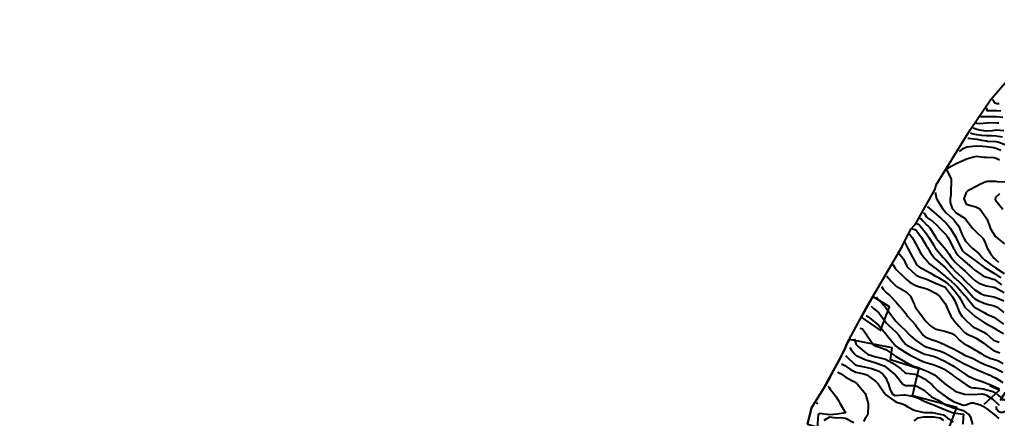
# Model space of a CAD drawing. Header units: metres. Extents: x 318500 to 325275, y 7408834 to 7428799.
# Drawn here: x 323216.5 to 323416.3, y 7420008.3 to 7420090 of the extents above; entities that cross this region are included whole.
import ezdxf
from ezdxf.enums import TextEntityAlignment as Align

# ---------------------------------------------------------------- set-up
doc = ezdxf.new("R2010")
doc.units = ezdxf.units.M
doc.header["$MEASUREMENT"] = 0
for name, color, linetype in [('Area', 45, 'Continuous'), ('Cotas', 45, 'Continuous'), ('Curvas de Nivel 1m', 11, 'Continuous'), ('Curvas de Nivel 5m', 15, 'Continuous'), ('Edificações', 30, 'Continuous'), ('Vias Primárias', 230, 'Continuous')]:
    doc.layers.add(name, color=color, linetype=linetype)
doc.styles.add('Style-STANDARD', font='STANDARD.shx')

msp = doc.modelspace()

# ---------------------------------------------------------------- linework, layer by layer
at = {"layer": 'Area'}
msp.add_lwpolyline([(323377.33, 7420007.4), (323378.11, 7420010.75), (323380.66, 7420014.74), (323383.82, 7420020.58), (323384.84, 7420022.58), (323385.37, 7420023.75), (323389.42, 7420031.34), (323396.66, 7420043.69), (323397.47, 7420045.37), (323397.83, 7420045.97), (323398.47, 7420047.25), (323399.12, 7420047.96), (323399.79, 7420048.94), (323403.39, 7420055.38), (323403.58, 7420056.22), (323410.55, 7420067.47), (323414.7, 7420073.57), (323420.14, 7420079.96)], dxfattribs=at)
at = {"layer": 'Curvas de Nivel 1m', "flags": 128}
for points, elevation in [([(323416.46, 7420072.77), (323415.96, 7420072.79), (323415.58, 7420072.91), (323415.31, 7420073.31), (323415.25, 7420073.67)], 748), ([(323416.76, 7420071.27), (323415.94, 7420071.35), (323414.01, 7420071.38), (323413.99, 7420071.39), (323413.93, 7420071.96)], 747), ([(323417.19, 7420070), (323415.92, 7420070.13), (323415.05, 7420070.16), (323413.92, 7420070.14), (323412.73, 7420070.14), (323412.61, 7420070.25)], 746), ([(323417.15, 7420065.99), (323415.87, 7420066.17), (323414.8, 7420066.22), (323413.87, 7420066.23), (323412.88, 7420066.34), (323411.87, 7420066.47), (323411.12, 7420066.59), (323410.58, 7420066.77)], 743), ([(323417.43, 7420067.26), (323415.88, 7420067.38), (323415.78, 7420067.38), (323415.01, 7420067.29), (323413.88, 7420067.2), (323413.77, 7420067.21), (323412.86, 7420067.33), (323411.88, 7420067.53), (323411.12, 7420067.81)], 744), ([(323417.85, 7420064.37), (323416.2, 7420064.93), (323415.86, 7420065.01), (323414.06, 7420065.11), (323413.86, 7420065.13), (323412.88, 7420065.32), (323412.01, 7420065.49), (323411.86, 7420065.51), (323410.19, 7420065.68), (323410.05, 7420065.72)], 742), ([(323416.76, 7420063.27), (323415.84, 7420063.68), (323415.34, 7420063.79), (323413.84, 7420063.98), (323413.1, 7420064.06), (323411.84, 7420064.11), (323411.09, 7420064.1), (323409.84, 7420063.93), (323408.92, 7420063.54), (323408.27, 7420063.05)], 741), ([(323417.74, 7420056.8), (323416.13, 7420056.89), (323415.74, 7420056.9), (323414.1, 7420056.95), (323413.74, 7420056.89), (323412.65, 7420056.41), (323411.73, 7420055.91), (323411.37, 7420055.7), (323410.74, 7420055.35), (323410.07, 7420055), (323409.71, 7420054.66), (323409.26, 7420053.37), (323409.68, 7420052.29), (323411.15, 7420051.88), (323411.68, 7420051.76), (323412.48, 7420051.33), (323413.65, 7420049.74), (323413.91, 7420049.31), (323414.44, 7420048.11), (323414.69, 7420047.29), (323415.6, 7420045.77), (323416.17, 7420045.27), (323417.57, 7420044.2)], 739), ([(323403.36, 7420054.74), (323403.66, 7420053.4), (323403.7, 7420053.32), (323404.89, 7420051.43), (323405.66, 7420050.56), (323406.92, 7420049.4), (323407.27, 7420049.03), (323407.63, 7420048.57), (323408.12, 7420047.88), (323408.36, 7420047.38), (323408.92, 7420046.05), (323409.23, 7420045.37), (323409.58, 7420044.74), (323410.93, 7420043.35), (323411.56, 7420042.87), (323412.35, 7420042.13), (323413.02, 7420041.32), (323413.53, 7420040.84), (323415.07, 7420039.73), (323415.51, 7420039.42), (323415.71, 7420039.28), (323417.49, 7420038.14)], 741), ([(323416.55, 7420054.43), (323415.7, 7420053.68), (323415.61, 7420053.28), (323415.7, 7420053.11), (323417.19, 7420051.26)], 738), ([(323401.86, 7420051.85), (323401.91, 7420051.71), (323402.13, 7420051.46), (323403.65, 7420050.22), (323404.54, 7420049.43), (323405.63, 7420048.39), (323406.1, 7420047.89), (323406.44, 7420047.41), (323407.59, 7420045.55), (323407.68, 7420045.39), (323407.75, 7420045.22), (323408.59, 7420043.37), (323408.97, 7420042.78), (323409.55, 7420042.26), (323410.82, 7420041.35), (323411.53, 7420040.82), (323413.39, 7420039.43), (323413.51, 7420039.34), (323413.56, 7420039.31), (323415.49, 7420038.16), (323416.79, 7420037.27)], 742), ([(323400.28, 7420049.44), (323400.55, 7420049.29), (323400.96, 7420048.81), (323401.63, 7420048.1), (323401.96, 7420047.81), (323402.27, 7420047.46), (323403.43, 7420045.61), (323403.53, 7420045.44), (323403.59, 7420045.37), (323405.24, 7420043.42), (323405.56, 7420043.02), (323406.22, 7420042.08), (323406.68, 7420041.4), (323407.53, 7420040.4), (323408.63, 7420039.37), (323409.5, 7420038.59), (323410.78, 7420037.35), (323411.47, 7420036.73), (323412.33, 7420036.19), (323413.46, 7420035.75), (323413.82, 7420035.66), (323415.46, 7420035.34), (323415.6, 7420035.28), (323417.44, 7420034.25)], 744), ([(323401.02, 7420050.52), (323401.14, 7420050.44), (323401.64, 7420049.71), (323401.89, 7420049.47), (323402.93, 7420048.75), (323403.63, 7420048.11), (323404.3, 7420047.43), (323405.6, 7420046.06), (323406.06, 7420045.41), (323406.58, 7420044.4), (323407.07, 7420043.4), (323407.25, 7420043.08), (323407.55, 7420042.56), (323408.02, 7420041.86), (323408.5, 7420041.38), (323409.53, 7420040.52), (323410.88, 7420039.35), (323411.5, 7420038.84), (323412.98, 7420037.83), (323413.48, 7420037.55), (323414.17, 7420037.3), (323415.21, 7420037.02), (323415.48, 7420036.89), (323416.92, 7420035.81)], 743), ([(323398.78, 7420047.26), (323399.22, 7420047.11), (323399.61, 7420046.8), (323400.59, 7420045.49), (323401.57, 7420043.89), (323401.79, 7420043.47), (323402.44, 7420042.35), (323403.1, 7420041.45), (323403.31, 7420041.21), (323403.53, 7420041), (323405.38, 7420039.42), (323405.51, 7420039.3), (323407.21, 7420037.39), (323407.35, 7420037.26), (323407.48, 7420037.16), (323408.41, 7420036.32), (323409.4, 7420035.36), (323409.46, 7420035.29), (323411.12, 7420033.34), (323411.43, 7420033.06), (323412.1, 7420032.65), (323413.41, 7420032.07), (323414, 7420031.89), (323415.41, 7420031.56), (323416.03, 7420031.27), (323417.39, 7420030.16)], 746), ([(323398.04, 7420046.17), (323398.19, 7420046.11), (323398.72, 7420045.51), (323399.57, 7420043.94), (323399.78, 7420043.5), (323400.42, 7420042.36), (323401.09, 7420041.48), (323401.3, 7420041.24), (323401.53, 7420040.94), (323402.2, 7420040.14), (323403.09, 7420039.45), (323403.36, 7420039.29), (323403.51, 7420039.19), (323404.77, 7420038.14), (323405.48, 7420037.54), (323405.64, 7420037.42), (323406.67, 7420036.6), (323407.46, 7420035.86), (323407.7, 7420035.62), (323407.94, 7420035.38), (323409.43, 7420033.68), (323409.7, 7420033.36), (323411.1, 7420031.65), (323411.35, 7420031.34), (323411.4, 7420031.3), (323412.65, 7420030.58), (323413.39, 7420030.15), (323413.96, 7420029.87), (323415.23, 7420029.28), (323415.38, 7420029.2), (323415.59, 7420029.07), (323417.36, 7420027.77)], 747), ([(323397.11, 7420044.6), (323397.56, 7420043.77), (323397.69, 7420043.52), (323397.83, 7420043.24), (323398.78, 7420041.51), (323399.52, 7420040.12), (323399.77, 7420039.75), (323400.11, 7420039.49), (323401.5, 7420038.75), (323402.33, 7420038.3), (323403.48, 7420037.61), (323403.76, 7420037.44), (323405.47, 7420036.41), (323406.04, 7420035.99), (323406.63, 7420035.4), (323407.45, 7420034.47), (323408.26, 7420033.38), (323409.38, 7420031.38), (323409.39, 7420031.36), (323409.66, 7420031.1), (323411.38, 7420029.48), (323411.46, 7420029.42), (323411.58, 7420029.34), (323413.36, 7420028.11), (323414.88, 7420027.29), (323415.19, 7420027.12), (323415.35, 7420027.02), (323415.89, 7420026.73), (323417.34, 7420025.87)], 748), ([(323395.92, 7420042.29), (323396.08, 7420042.07), (323396.58, 7420041.53), (323396.98, 7420040.97), (323397.51, 7420039.76), (323397.68, 7420039.52), (323399.49, 7420037.83), (323400.18, 7420037.48), (323401.48, 7420037.07), (323402.58, 7420036.57), (323403.47, 7420036.19), (323405.29, 7420035.42), (323405.46, 7420035.3), (323406.91, 7420033.4), (323407.42, 7420032.57), (323407.9, 7420031.38), (323408.3, 7420030.29), (323408.9, 7420029.37), (323409.37, 7420028.87), (323411.02, 7420027.33), (323411.21, 7420027.2), (323411.35, 7420027.13), (323411.71, 7420026.96), (323413.34, 7420026.16), (323413.87, 7420025.84), (323414.46, 7420025.29), (323415.32, 7420024.54), (323416.43, 7420024.15)], 749), ([(323393.5, 7420037.62), (323393.51, 7420037.6), (323393.54, 7420037.57), (323394.43, 7420036.6), (323395.4, 7420035.55), (323395.46, 7420035.51), (323395.54, 7420035.47), (323397.44, 7420034.42), (323398.38, 7420033.51), (323399.15, 7420031.74), (323399.23, 7420031.49), (323399.28, 7420031.37), (323399.4, 7420031.2), (323400.63, 7420029.48), (323401.37, 7420028.55), (323402.46, 7420027.45), (323403.34, 7420026.88), (323404.12, 7420026.64), (323405.33, 7420026.39), (323406.86, 7420025.86), (323407.32, 7420025.61), (323407.56, 7420025.39), (323408.41, 7420024.47), (323409.3, 7420023.78), (323409.57, 7420023.62), (323410.1, 7420023.35), (323411.29, 7420022.7), (323412.88, 7420021.71), (323413.27, 7420021.47), (323413.58, 7420021.31), (323414.77, 7420020.79), (323415.26, 7420020.63), (323416.28, 7420020.29), (323417.26, 7420019.76)], 751), ([(323392.4, 7420035.48), (323392.79, 7420034.92), (323393.44, 7420034.2), (323394.17, 7420033.56), (323395.41, 7420032.29), (323396.04, 7420031.54), (323396.68, 7420030.81), (323397.38, 7420029.95), (323397.55, 7420029.69), (323397.68, 7420029.52), (323399.35, 7420027.64), (323399.47, 7420027.49), (323399.86, 7420026.97), (323401.02, 7420025.47), (323401.32, 7420025.24), (323402.55, 7420024.69), (323403.31, 7420024.44), (323404.09, 7420024.21), (323405.3, 7420023.65), (323405.81, 7420023.4), (323407.29, 7420022.72), (323408.77, 7420021.87), (323409.27, 7420021.57), (323409.74, 7420021.35), (323410.84, 7420020.91), (323411.26, 7420020.72), (323412.5, 7420020.07), (323413.25, 7420019.67), (323413.51, 7420019.56), (323414.29, 7420019.29), (323415.24, 7420018.95), (323415.81, 7420018.7), (323417.23, 7420017.97)], 752), ([(323391.31, 7420033.37), (323391.42, 7420033.22), (323392.93, 7420031.58), (323393.16, 7420031.33), (323393.39, 7420031.04), (323394.46, 7420029.56), (323395.36, 7420028.43), (323396.25, 7420027.54), (323397.34, 7420026.53), (323398.29, 7420025.51), (323398.8, 7420024.99), (323399.31, 7420024.59), (323400.94, 7420023.47), (323401.3, 7420023.29), (323401.57, 7420023.19), (323403.29, 7420022.66), (323404.45, 7420022.26), (323405.28, 7420021.92), (323406.28, 7420021.4), (323407.26, 7420020.86), (323408.22, 7420020.33), (323409.25, 7420019.75), (323409.51, 7420019.62), (323410.12, 7420019.35), (323411.24, 7420018.82), (323412.13, 7420018.43), (323413.23, 7420017.94), (323414.75, 7420017.29), (323415.22, 7420017.07), (323415.67, 7420016.82), (323417.2, 7420015.9)], 753), ([(323390.33, 7420031.46), (323390.76, 7420030.97), (323391.39, 7420030.5), (323391.89, 7420030.09), (323392.29, 7420029.59), (323393.36, 7420028.09), (323393.83, 7420027.57), (323395.33, 7420026.2), (323395.97, 7420025.54), (323396.54, 7420024.76), (323397.3, 7420023.73), (323397.4, 7420023.62), (323397.57, 7420023.52), (323399.29, 7420022.66), (323400.91, 7420021.83), (323401.27, 7420021.69), (323402.17, 7420021.46), (323403.27, 7420021.2), (323403.61, 7420021.09), (323405.25, 7420020.34), (323406.91, 7420019.39), (323407.25, 7420019.16), (323408, 7420018.62), (323409.23, 7420017.77), (323409.91, 7420017.35), (323411.21, 7420016.69), (323412.17, 7420016.35), (323413.2, 7420016.01), (323415.01, 7420015.28), (323415.14, 7420015.23), (323415.19, 7420015.22), (323416.52, 7420014.6)], 754), ([(323388.01, 7420026.98), (323388.52, 7420026.82), (323389.32, 7420025.74), (323389.39, 7420025.63), (323390.18, 7420024.49), (323390.82, 7420023.61), (323391.3, 7420023.34), (323391.63, 7420023.26), (323393.29, 7420022.64), (323394.87, 7420021.55), (323395.27, 7420021.26), (323395.97, 7420020.83), (323397.25, 7420020.12), (323398.42, 7420019.5), (323398.99, 7420019.24), (323399.24, 7420019.16), (323399.73, 7420018.99), (323401.23, 7420018.42), (323401.91, 7420018.15), (323403.22, 7420017.46), (323403.25, 7420017.44), (323405.2, 7420015.76), (323405.62, 7420015.41), (323407.18, 7420014.29), (323407.79, 7420013.99), (323409.17, 7420013.58), (323409.35, 7420013.54), (323411.17, 7420013.46), (323412.93, 7420013.56), (323413.17, 7420013.54), (323413.36, 7420013.49), (323413.84, 7420013.3), (323415.16, 7420012.46), (323416.48, 7420011.26)], 756), ([(323386.88, 7420024.8), (323387.28, 7420023.63), (323387.3, 7420023.61), (323387.68, 7420023.26), (323389.27, 7420021.86), (323389.71, 7420021.62), (323391.26, 7420021.11), (323391.87, 7420020.98), (323393.26, 7420020.63), (323395.19, 7420019.55), (323395.24, 7420019.51), (323396.36, 7420018.66), (323397.22, 7420017.91), (323397.49, 7420017.79), (323399.22, 7420017.58), (323399.57, 7420017.49), (323401.21, 7420016.61), (323402.73, 7420015.45), (323403.18, 7420014.97), (323403.93, 7420014.18), (323404.93, 7420013.41), (323405.08, 7420013.32), (323405.17, 7420013.27), (323405.67, 7420012.9), (323407.15, 7420011.99), (323408.76, 7420011.37), (323409.14, 7420011.25), (323409.27, 7420011.23), (323409.65, 7420011.35), (323410.74, 7420011.74), (323411.15, 7420011.73), (323412.65, 7420011.31), (323413.14, 7420011.09), (323413.91, 7420010.52), (323415.12, 7420009.62), (323415.51, 7420009.27), (323416.4, 7420008.56)], 757), ([(323385.97, 7420023.04), (323386.2, 7420022.58), (323386.99, 7420021.65), (323387.27, 7420021.43), (323387.72, 7420021.19), (323389.25, 7420020.5), (323390.83, 7420020.02), (323391.24, 7420019.91), (323392.22, 7420019.59), (323392.95, 7420019.28), (323393.24, 7420019.1), (323395.15, 7420017.55), (323395.22, 7420017.49), (323396.77, 7420015.53), (323397.19, 7420015.34), (323397.4, 7420015.31), (323399.19, 7420015.26), (323399.48, 7420015.2), (323401.17, 7420014.31), (323402.07, 7420013.46), (323402.66, 7420012.95), (323403.15, 7420012.71), (323404.01, 7420012.29), (323405.14, 7420011.53), (323405.36, 7420011.41), (323407.13, 7420010.71), (323407.99, 7420010.51), (323409.12, 7420010.18), (323410.28, 7420009.34), (323410.58, 7420008.81), (323411, 7420007.33)], 758), ([(323385.08, 7420021.31), (323385.26, 7420021.18), (323386.93, 7420019.65), (323387.1, 7420019.51), (323387.24, 7420019.44), (323387.5, 7420019.38), (323389.23, 7420018.99), (323390.36, 7420018.74), (323391.23, 7420018.5), (323391.85, 7420018.21), (323392.68, 7420017.58), (323393.21, 7420016.89), (323393.84, 7420015.56), (323394.14, 7420014.59), (323394.62, 7420013.56), (323395.16, 7420013.24), (323397.02, 7420013.38), (323397.16, 7420013.39), (323398.75, 7420013.09), (323399.15, 7420012.98), (323399.97, 7420012.67), (323401.15, 7420012.11), (323401.58, 7420011.9), (323402.7, 7420011.45), (323403.14, 7420011.3), (323403.37, 7420011.21), (323405.13, 7420010.43), (323406.7, 7420009.81), (323407.11, 7420009.7), (323409.06, 7420009.42), (323409.11, 7420009.4), (323409.14, 7420009.36), (323409.1, 7420008.8), (323409, 7420007.36)], 759), ([(323383.41, 7420018.08), (323383.54, 7420018.02), (323384.08, 7420017.7), (323385.21, 7420016.92), (323386.76, 7420016.09), (323387.19, 7420015.85), (323387.43, 7420015.65), (323388.91, 7420013.89), (323389.09, 7420013.63), (323389.16, 7420013.44), (323389.59, 7420012.07), (323389.72, 7420011.62), (323389.71, 7420011.04), (323389.61, 7420009.62), (323389.54, 7420009.19), (323389.09, 7420008.56), (323388.77, 7420007.95)], 761), ([(323381.46, 7420015.15), (323381.74, 7420014.86), (323381.97, 7420014.52), (323382.6, 7420013.72), (323383.15, 7420012.95), (323383.62, 7420012.18), (323383.91, 7420011.7), (323385.11, 7420009.68), (323383.4, 7420009.41), (323381.9, 7420009.32), (323379.75, 7420009.54), (323379.53, 7420009.33), (323378.16, 7419990.6)], 762), ([(323379.19, 7420011.83), (323379.23, 7420011.76), (323379.27, 7420011.62), (323379.14, 7420011.7)], 763), ([(323386.77, 7420007.65), (323385.09, 7420008.55), (323384.11, 7420008.67), (323383.25, 7420008.63), (323381.84, 7420008.81), (323380.67, 7420008.15)], 761), ([(323399.1, 7420008.09), (323399.9, 7420008.68), (323401.1, 7420008.9), (323402.57, 7420008.91), (323403.1, 7420008.91), (323404.35, 7420008.66), (323405.1, 7420008.21)], 761)]:
    msp.add_lwpolyline(points, dxfattribs=dict(at, elevation=elevation))
at = {"layer": 'Curvas de Nivel 5m', "flags": 128}
for points, elevation in [([(323416.35, 7420068.83), (323415.9, 7420068.87), (323414.32, 7420068.88), (323413.9, 7420068.85), (323412.53, 7420068.7), (323411.9, 7420068.77), (323411.66, 7420068.85)], 745), ([(323416.53, 7420061.27), (323415.81, 7420061.62), (323415.35, 7420061.75), (323413.81, 7420061.81), (323413.28, 7420061.84), (323411.81, 7420062), (323411.23, 7420061.93), (323409.8, 7420061.46), (323409.54, 7420061.36), (323407.79, 7420060.59), (323406.03, 7420059.67), (323405.83, 7420059.49)], 740), ([(323405.73, 7420059.32), (323405.78, 7420059.26), (323406.68, 7420057.41), (323406.66, 7420056.48), (323406.57, 7420055.41), (323406.57, 7420054.26), (323406.46, 7420053.41), (323406.44, 7420052.66), (323406.87, 7420051.4), (323407.66, 7420050.56), (323409.5, 7420049.36), (323409.57, 7420049.3), (323409.64, 7420049.17), (323411.06, 7420047.35), (323411.61, 7420046.81), (323413.18, 7420045.32), (323413.58, 7420044.43), (323413.97, 7420043.3), (323414.62, 7420042.36), (323415.37, 7420041.28), (323415.54, 7420041.11), (323416.34, 7420040.46)], 740), ([(323399.53, 7420048.35), (323399.98, 7420048.19), (323400.17, 7420048.03), (323400.63, 7420047.48), (323401.6, 7420046.27), (323402.16, 7420045.46), (323403.04, 7420043.98), (323403.33, 7420043.44), (323403.42, 7420043.3), (323403.56, 7420043.12), (323405.01, 7420041.43), (323405.53, 7420040.85), (323406.8, 7420039.4), (323407.5, 7420038.63), (323408.8, 7420037.37), (323409.16, 7420037.05), (323409.47, 7420036.74), (323410.85, 7420035.35), (323411.45, 7420034.81), (323412.75, 7420034.01), (323413.44, 7420033.75), (323415.36, 7420033.36), (323415.43, 7420033.34), (323415.62, 7420033.28), (323417.42, 7420032.58)], 745), ([(323394.72, 7420039.96), (323395.19, 7420039.24), (323395.5, 7420038.88), (323396.89, 7420037.53), (323397.2, 7420037.25), (323397.47, 7420037), (323398.26, 7420036.3), (323399.46, 7420035.67), (323400.01, 7420035.48), (323401.45, 7420035.1), (323402.01, 7420034.91), (323403.44, 7420034.16), (323404.35, 7420033.43), (323405.41, 7420032), (323405.7, 7420031.41), (323405.88, 7420030.92), (323406.6, 7420029.4), (323407.36, 7420028.38), (323408.23, 7420027.38), (323409.33, 7420026.17), (323409.8, 7420025.83), (323410.89, 7420025.34), (323411.2, 7420025.2), (323411.33, 7420025.13), (323411.74, 7420024.91), (323413.31, 7420023.91), (323414.04, 7420023.3), (323415.29, 7420022.42), (323416.6, 7420021.94)], 750), ([(323389.33, 7420029.53), (323389.38, 7420029.51), (323389.7, 7420029.3), (323391.36, 7420028.02), (323391.78, 7420027.59), (323393.32, 7420025.81), (323393.53, 7420025.57), (323394.38, 7420024.49), (323395.12, 7420023.55), (323395.3, 7420023.39), (323395.78, 7420023.06), (323397.28, 7420022.07), (323398.29, 7420021.5), (323399.26, 7420021), (323400.31, 7420020.42), (323401.25, 7420020.01), (323403.2, 7420019.48), (323403.24, 7420019.47), (323403.34, 7420019.44), (323404.71, 7420018.89), (323405.23, 7420018.61), (323406.96, 7420017.39), (323407.22, 7420017.2), (323407.82, 7420016.77), (323409.2, 7420015.8), (323409.88, 7420015.35), (323410.75, 7420014.9), (323411.18, 7420014.82), (323411.7, 7420014.81), (323413.18, 7420014.61), (323414.23, 7420014.35), (323415.18, 7420014.02), (323415.67, 7420013.77), (323416.3, 7420013.26), (323417.16, 7420012.58)], 755), ([(323384.25, 7420019.7), (323384.91, 7420019.36), (323385.23, 7420019.15), (323386.08, 7420018.52), (323387.22, 7420017.97), (323388.79, 7420017.63), (323389.22, 7420017.54), (323389.4, 7420017.45), (323391.2, 7420016.16), (323391.72, 7420015.59), (323393.03, 7420013.71), (323393.11, 7420013.57), (323393.13, 7420013.55), (323393.16, 7420013.53), (323393.33, 7420013.39), (323395.14, 7420012.05), (323395.48, 7420011.88), (323396.74, 7420011.53), (323397.14, 7420011.32), (323397.67, 7420010.97), (323399.12, 7420010.24), (323400.79, 7420009.8), (323401.11, 7420009.77), (323402.81, 7420009.75), (323403.11, 7420009.7), (323404.37, 7420009.42), (323405.01, 7420009.31), (323405.11, 7420009.27), (323405.89, 7420008.61), (323407.09, 7420007.78)], 760)]:
    msp.add_lwpolyline(points, dxfattribs=dict(at, elevation=elevation))
at = {"layer": 'Edificações'}
for points in [[(323388.28, 7420029.2), (323392.24, 7420026.52), (323394.03, 7420031.36), (323390.64, 7420033.42)], [(323390.64, 7420033.42), (323389.42, 7420031.34), (323388.28, 7420029.2)], [(323377.33, 7420007.4), (323389.65, 7420003.95), (323388.21, 7420000.96), (323393.77, 7420001.02), (323402.21, 7419996.16), (323407.82, 7420010.76), (323398.77, 7420013.19), (323400.08, 7420018.7), (323394.27, 7420020.51), (323394.59, 7420022.94), (323385.87, 7420024.68), (323385.37, 7420023.75), (323385.07, 7420023.08), (323384.65, 7420022.2), (323383.9, 7420020.74), (323382.55, 7420018.25), (323381.44, 7420016.19), (323380.66, 7420014.74), (323379.37, 7420012.72), (323378.11, 7420010.75)]]:
    msp.add_lwpolyline(points, close=True, dxfattribs=at)
at = {"layer": 'Vias Primárias'}
for points in [[(323463.15, 7419593.44, 0), (323461.93, 7419601.3, 0.173993)], [(323715.64, 7420145.55, 0), (323709.04, 7420132.94)], [(323831.09, 7420001.79, 0), (323833.84, 7420008.44, 0.220888)]]:
    msp.add_lwpolyline(points, format="xyb", dxfattribs=at)

# ---------------------------------------------------------------- texts
at = {"layer": 'Cotas', "style": 'Style-STANDARD'}
msp.add_text('755', height=4, rotation=334.0201, dxfattribs=at).set_placement((323417.44, 7420011.65, 755), align=Align.MIDDLE_CENTER)

doc.saveas('drawing.dxf')
